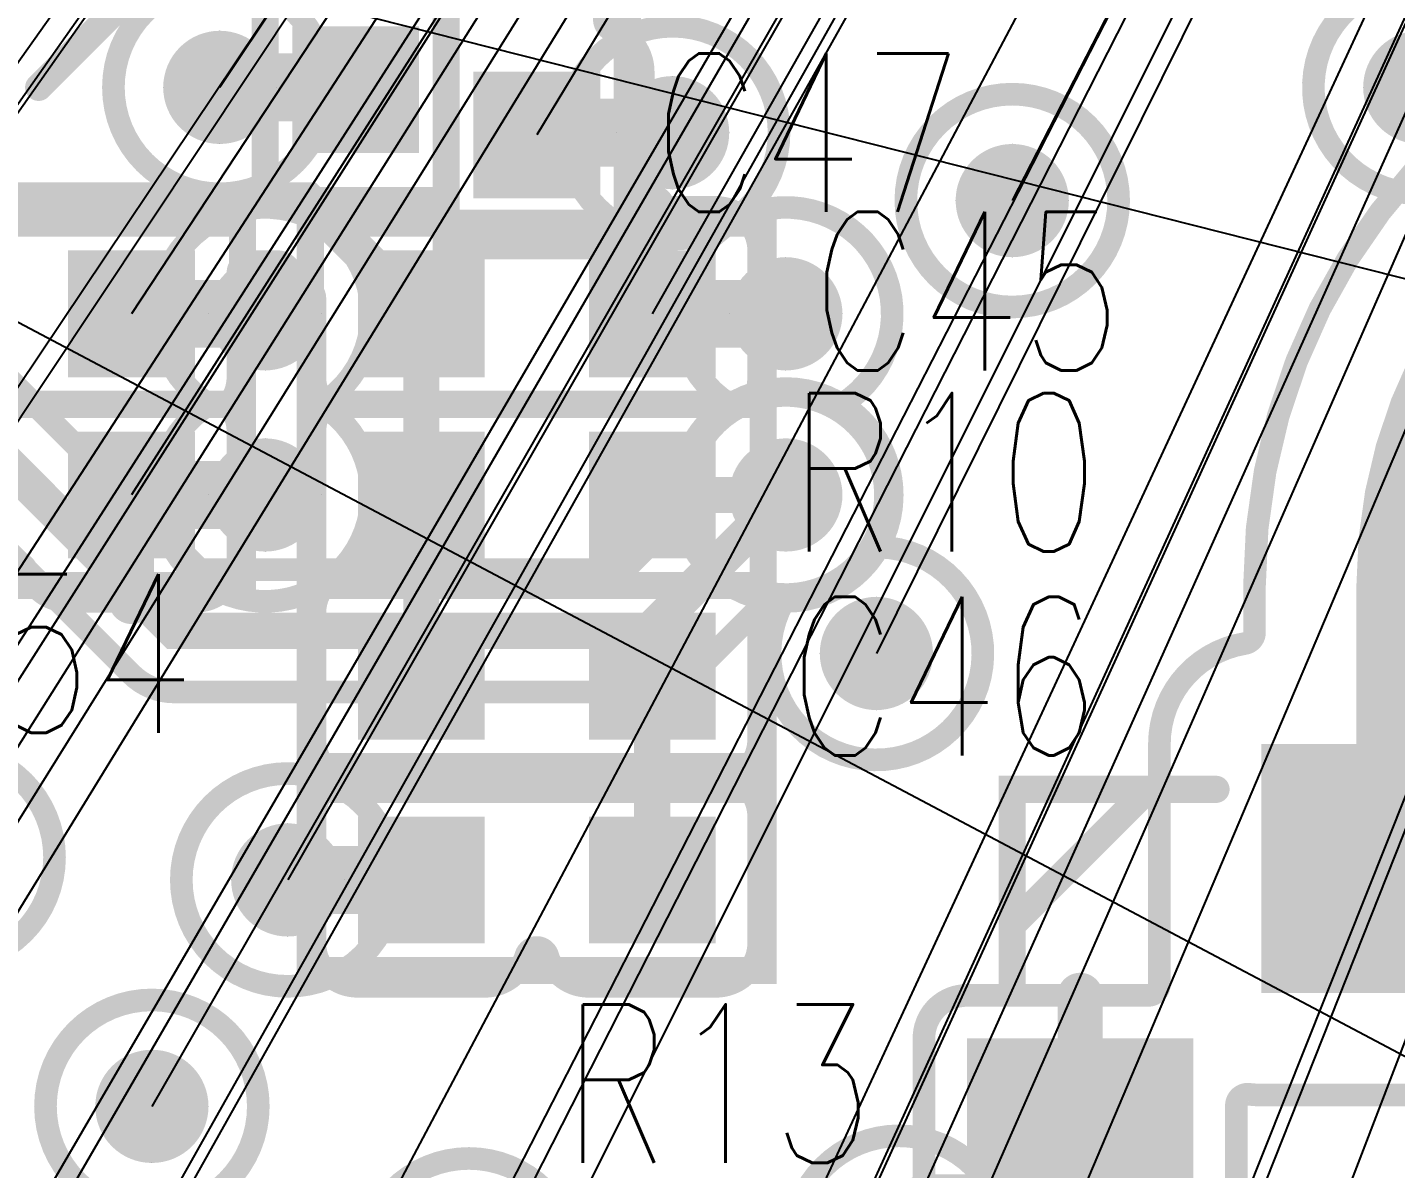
# Model space of a CAD drawing. Extents: x -1.33 to 3.2, y -3.63 to 2.02.
# Drawn here: x -0.5625 to -0.2603, y 0.2212 to 0.4732 of the extents above; entities that cross this region are included whole.
import ezdxf
from ezdxf.enums import TextEntityAlignment as Align

# ---------------------------------------------------------------- set-up
doc = ezdxf.new("R2010")
doc.units = 0
for name, pattern in [('SIG_0', [2, 1, 1]), ('SIG_13', [2, 1, 1]), ('SIG_14', [2, 1, 1]), ('SIG_15', [2, 1, 1]), ('SIG_52', [2, 1, 1]), ('SIG_71', [2, 1, 1])]:
    doc.linetypes.add(name, pattern=pattern)
for name, color, linetype in [('ATTRIBUTE_123', 255, 'CONTINUOUS'), ('DRIL_NPLTE_THRU_01', 16, 'CONTINUOUS'), ('DRIL_NPLTE_THRU_02', 106, 'CONTINUOUS'), ('DRIL_NPLTE_THRU_03', 255, 'CONTINUOUS'), ('DRIL_NPLTE_THRU_04', 176, 'CONTINUOUS'), ('DRIL_PLTE_THRU_01', 16, 'CONTINUOUS'), ('DRIL_PLTE_THRU_02', 106, 'CONTINUOUS'), ('DRIL_PLTE_THRU_03', 255, 'CONTINUOUS'), ('DRIL_PLTE_THRU_04', 176, 'CONTINUOUS'), ('DRIL_SYMBOL', 254, 'CONTINUOUS'), ('LINK_00', 254, 'CONTINUOUS'), ('PADS_BOT', 5, 'CONTINUOUS'), ('PADS_INNER', 1, 'CONTINUOUS'), ('PADS_TOP', 1, 'CONTINUOUS'), ('PART_NAME_123', 255, 'CONTINUOUS'), ('PART_TOP_2DLINE_123', 255, 'CONTINUOUS'), ('POUR_OUTLINE_01', 1, 'CONTINUOUS'), ('POUR_PADTHERM_01', 1, 'CONTINUOUS'), ('POUR_VIATHERM_01', 1, 'CONTINUOUS'), ('POUR_VIATHERM_02', 112, 'CONTINUOUS'), ('POUR_VIATHERM_04', 5, 'CONTINUOUS'), ('POUR_VOID_01', 1, 'CONTINUOUS'), ('POUR_VOID_02', 112, 'CONTINUOUS'), ('POUR_VOID_03', 222, 'CONTINUOUS'), ('POUR_VOID_04', 5, 'CONTINUOUS'), ('TRACE_01', 1, 'CONTINUOUS'), ('TRACE_04', 5, 'CONTINUOUS'), ('VIAPTS', 34, 'CONTINUOUS')]:
    doc.layers.add(name, color=color, linetype=linetype)
doc.styles.add('W0$005', font='simplex', dxfattribs={"width": 0.75})

# ---------------------------------------------------------------- blocks, each defined once
blk = doc.blocks.new('POUR_OUTLINE_732')
at = {"layer": 'POUR_OUTLINE_01', "const_width": 0.005}
blk.add_lwpolyline([(-17.1545, -17.71838), (-17.1545, -17.66482, 0.449898), (-17.1573, -17.66234, -0.030079), (-17.16, -17.6625), (-17.23, -17.6625, -0.030079), (-17.2327, -17.66234, 0.449898), (-17.2355, -17.66482), (-17.2355, -17.71838, 0.490306), (-17.23237, -17.7208, -0.063249), (-17.23, -17.7205), (-17.16, -17.7205, -0.063249), (-17.15763, -17.7208, 0.490306)], format="xyb", close=True, dxfattribs=at)
blk = doc.blocks.new('POUR_VOID_691')
at = {"layer": 'POUR_VOID_01', "const_width": 0.005}
for points in [[(-17.16, -17.7945), (-17.23, -17.7945, -0.414214), (-17.2395, -17.785), (-17.2395, -17.73162, 0.490306), (-17.24263, -17.7292, -0.063249), (-17.245, -17.7295), (-17.295, -17.7295, -0.414214), (-17.3045, -17.72), (-17.3045, -17.65, -0.414214), (-17.295, -17.6405), (-17.255, -17.6405, 0.414214), (-17.2525, -17.638), (-17.2525, -17.585, -0.367892), (-17.2336, -17.56279, 0.367891), (-17.2315, -17.56032), (-17.2315, -17.55, -0.389117), (-17.10678, -17.41401, 0.389117)], [(-17.37329, -17.4226, 0.745359), (-17.37329, -17.4274, -0.331681), (-17.3665, -17.4365), (-17.3665, -17.464, 0.414214), (-17.364, -17.4665), (-17.3505, -17.4665, -0.414214), (-17.341, -17.476), (-17.341, -17.504, -0.037034), (-17.3411, -17.5054, 0.504079), (-17.33826, -17.50824, -1.161029), (-17.33826, -17.55176, 0.504079), (-17.3411, -17.5546, -0.037034), (-17.341, -17.556), (-17.341, -17.584, -0.199359), (-17.34379, -17.59073, 0.415223), (-17.34379, -17.59427, -0.199359), (-17.341, -17.601), (-17.341, -17.629, -0.414214), (-17.3505, -17.6385), (-17.3785, -17.6385, -0.331681), (-17.3876, -17.63171, 0.745359), (-17.3924, -17.63171, -0.331681), (-17.4015, -17.6385), (-17.4295, -17.6385, -0.414214), (-17.439, -17.629), (-17.439, -17.601, -0.199359), (-17.43621, -17.59427, 0.415223), (-17.43621, -17.59073, -0.199359), (-17.439, -17.584), (-17.439, -17.556, -0.13165), (-17.43773, -17.55125, 0.267944), (-17.43773, -17.54875, -0.13165), (-17.439, -17.544), (-17.439, -17.516, -0.13165), (-17.43773, -17.51125, 0.267944), (-17.43773, -17.50875, -0.13165), (-17.439, -17.504), (-17.439, -17.48663, 0.198912), (-17.43973, -17.48486), (-17.44536, -17.47923, 0.198912), (-17.44713, -17.4785), (-17.4535, -17.4785, 0.414214), (-17.456, -17.481), (-17.456, -17.504, -0.13165), (-17.45727, -17.50875, 0.267944), (-17.45727, -17.51125, -0.13165), (-17.456, -17.516), (-17.456, -17.544, -0.414214), (-17.4655, -17.5535), (-17.4935, -17.5535, -0.331681), (-17.5026, -17.54671, 0.745359), (-17.5074, -17.54671, -0.094092)]]:
    blk.add_lwpolyline(points, format="xyb", dxfattribs=at)
blk = doc.blocks.new('POUR_OUTLINE_677')
blk.add_blockref('POUR_VOID_691', (0, 0))
blk = doc.blocks.new('POUR_VIATHERM_775')
at = {"layer": 'POUR_VIATHERM_01'}
for points in [[(-17.195, -17.4275), (-17.195, -17.4275)], [(-17.2075, -17.44), (-17.2075, -17.44)], [(-17.1825, -17.44), (-17.1825, -17.44)], [(-17.195, -17.4525), (-17.195, -17.4525)]]:
    blk.add_lwpolyline(points, dxfattribs=at)
blk = doc.blocks.new('POUR_VIATHERM_817')
at = {"layer": 'POUR_VIATHERM_01'}
for points in [[(-17.475, -17.6525), (-17.475, -17.6525)], [(-17.4875, -17.665), (-17.4875, -17.665)], [(-17.4625, -17.665), (-17.4625, -17.665)], [(-17.475, -17.6775), (-17.475, -17.6775)]]:
    blk.add_lwpolyline(points, dxfattribs=at)
blk = doc.blocks.new('POUR_VIATHERM_818')
at = {"layer": 'POUR_VIATHERM_01'}
for points in [[(-17.445, -17.6025), (-17.445, -17.6025)], [(-17.4575, -17.615), (-17.4575, -17.615)], [(-17.445, -17.6275), (-17.445, -17.6275)]]:
    blk.add_lwpolyline(points, dxfattribs=at)
blk = doc.blocks.new('POUR_PADTHERM_843')
at = {"layer": 'POUR_PADTHERM_01', "const_width": 0.005}
for points in [[(-17.2725, -17.6405), (-17.2725, -17.675, 1), (-17.2675, -17.675), (-17.2675, -17.6405, 1), (-17.2725, -17.6405)], [(-17.3045, -17.6875), (-17.295, -17.6875, 1), (-17.295, -17.6825), (-17.3045, -17.6825, 1), (-17.3045, -17.6875)], [(-17.2675, -17.7295), (-17.2675, -17.695, 1), (-17.2725, -17.695), (-17.2725, -17.7295, 1), (-17.2675, -17.7295)]]:
    blk.add_lwpolyline(points, format="xyb", dxfattribs=at)
blk = doc.blocks.new('POUR_VIATHERM_845')
at = {"layer": 'POUR_VIATHERM_01'}
for points in [[(-17.285, -17.4525), (-17.285, -17.4525)], [(-17.2975, -17.465), (-17.2975, -17.465)], [(-17.2725, -17.465), (-17.2725, -17.465)], [(-17.285, -17.4775), (-17.285, -17.4775)]]:
    blk.add_lwpolyline(points, dxfattribs=at)
blk = doc.blocks.new('POUR_VIATHERM_886')
at = {"layer": 'POUR_VIATHERM_01'}
for points in [[(-17.315, -17.5525), (-17.315, -17.5525)], [(-17.3275, -17.565), (-17.3275, -17.565)], [(-17.3025, -17.565), (-17.3025, -17.565)], [(-17.315, -17.5775), (-17.315, -17.5775)]]:
    blk.add_lwpolyline(points, dxfattribs=at)
blk = doc.blocks.new('POUR_PADTHERM_922')
at = {"layer": 'POUR_PADTHERM_01', "const_width": 0.005}
for points in [[(-17.367, -17.4665), (-17.367, -17.476, 1), (-17.362, -17.476), (-17.362, -17.4665, 1), (-17.367, -17.4665)], [(-17.341, -17.4875), (-17.3645, -17.4875, 1), (-17.3645, -17.4925), (-17.341, -17.4925, 1), (-17.341, -17.4875)]]:
    blk.add_lwpolyline(points, format="xyb", dxfattribs=at)
blk = doc.blocks.new('POUR_VIATHERM_923')
at = {"layer": 'POUR_VIATHERM_01'}
for points in [[(-17.335, -17.4775), (-17.335, -17.4775)], [(-17.3225, -17.49), (-17.3225, -17.49)], [(-17.335, -17.5025), (-17.335, -17.5025)]]:
    blk.add_lwpolyline(points, dxfattribs=at)
blk = doc.blocks.new('POUR_PADTHERM_926')
at = {"layer": 'POUR_PADTHERM_01', "const_width": 0.005}
blk.add_lwpolyline([(-17.3665, -17.448), (-17.376, -17.448, 1), (-17.376, -17.453), (-17.3665, -17.453, 1), (-17.3665, -17.448)], format="xyb", dxfattribs=at)
blk = doc.blocks.new('POUR_VIATHERM_927')
at = {"layer": 'POUR_VIATHERM_01'}
for points in [[(-17.36, -17.4375), (-17.36, -17.4375)], [(-17.3475, -17.45), (-17.3475, -17.45)], [(-17.36, -17.4625), (-17.36, -17.4625)]]:
    blk.add_lwpolyline(points, dxfattribs=at)
blk = doc.blocks.new('POUR_PADTHERM_930')
at = {"layer": 'POUR_PADTHERM_01', "const_width": 0.005}
blk.add_lwpolyline([(-17.456, -17.4875), (-17.4795, -17.4875, 1), (-17.4795, -17.4925), (-17.456, -17.4925, 1), (-17.456, -17.4875)], format="xyb", dxfattribs=at)
blk = doc.blocks.new('POUR_VIATHERM_931')
at = {"layer": 'POUR_VIATHERM_01'}
for points in [[(-17.45, -17.4775), (-17.45, -17.4775)], [(-17.4375, -17.49), (-17.4375, -17.49)], [(-17.45, -17.5025), (-17.45, -17.5025)]]:
    blk.add_lwpolyline(points, dxfattribs=at)
blk = doc.blocks.new('POUR_PADTHERM_961')
at = {"layer": 'POUR_PADTHERM_01', "const_width": 0.005}
for points in [[(-17.456, -17.5275), (-17.4795, -17.5275, 1), (-17.4795, -17.5325), (-17.456, -17.5325, 1), (-17.456, -17.5275)], [(-17.477, -17.5535), (-17.477, -17.544, 1), (-17.482, -17.544), (-17.482, -17.5535, 1), (-17.477, -17.5535)]]:
    blk.add_lwpolyline(points, format="xyb", dxfattribs=at)
blk = doc.blocks.new('POUR_VIATHERM_962')
at = {"layer": 'POUR_VIATHERM_01'}
for points in [[(-17.45, -17.5175), (-17.45, -17.5175)], [(-17.4375, -17.53), (-17.4375, -17.53)], [(-17.45, -17.5425), (-17.45, -17.5425)]]:
    blk.add_lwpolyline(points, dxfattribs=at)
blk = doc.blocks.new('POUR_HEADER_0')
for name in ['POUR_OUTLINE_677', 'POUR_VIATHERM_775', 'POUR_VIATHERM_927', 'POUR_PADTHERM_926', 'POUR_VIATHERM_845', 'POUR_PADTHERM_922', 'POUR_VIATHERM_931', 'POUR_VIATHERM_923', 'POUR_PADTHERM_930', 'POUR_VIATHERM_962', 'POUR_PADTHERM_961', 'POUR_VIATHERM_886', 'POUR_VIATHERM_818', 'POUR_PADTHERM_843', 'POUR_VIATHERM_817', 'POUR_OUTLINE_732']:
    blk.add_blockref(name, (18, 18))
blk = doc.blocks.new('POUR_VOID_12')
at = {"layer": 'POUR_VOID_04', "const_width": 0.005}
blk.add_lwpolyline([(-17.52045, -17.49045), (-17.46514, -17.54577, 0.198912), (-17.46337, -17.5465), (-17.37163, -17.5465, 0.198912), (-17.36986, -17.54577), (-17.35767, -17.53357, 0.218159), (-17.35694, -17.53162, -2.690856), (-17.33662, -17.55194, 0.218159), (-17.33857, -17.55267), (-17.35545, -17.56955, -0.198912), (-17.365, -17.5735), (-17.47, -17.5735, -0.198912), (-17.47955, -17.56955), (-17.53486, -17.51423, 0.198912)], format="xyb", dxfattribs=at)
blk = doc.blocks.new('POUR_OUTLINE_4')
blk.add_blockref('POUR_VOID_12', (0, 0))
blk = doc.blocks.new('POUR_VIATHERM_103')
at = {"layer": 'POUR_VIATHERM_04'}
for points in [[(-17.195, -17.4275), (-17.195, -17.4275)], [(-17.2075, -17.44), (-17.2075, -17.44)], [(-17.1825, -17.44), (-17.1825, -17.44)], [(-17.195, -17.4525), (-17.195, -17.4525)]]:
    blk.add_lwpolyline(points, dxfattribs=at)
blk = doc.blocks.new('POUR_VIATHERM_143')
at = {"layer": 'POUR_VIATHERM_04'}
for points in [[(-17.475, -17.6525), (-17.475, -17.6525)], [(-17.4875, -17.665), (-17.4875, -17.665)], [(-17.4625, -17.665), (-17.4625, -17.665)], [(-17.475, -17.6775), (-17.475, -17.6775)]]:
    blk.add_lwpolyline(points, dxfattribs=at)
blk = doc.blocks.new('POUR_VIATHERM_144')
at = {"layer": 'POUR_VIATHERM_04'}
for points in [[(-17.445, -17.6025), (-17.445, -17.6025)], [(-17.4575, -17.615), (-17.4575, -17.615)], [(-17.4325, -17.615), (-17.4325, -17.615)], [(-17.445, -17.6275), (-17.445, -17.6275)]]:
    blk.add_lwpolyline(points, dxfattribs=at)
blk = doc.blocks.new('POUR_VIATHERM_161')
at = {"layer": 'POUR_VIATHERM_04'}
for points in [[(-17.285, -17.4525), (-17.285, -17.4525)], [(-17.2975, -17.465), (-17.2975, -17.465)], [(-17.2725, -17.465), (-17.2725, -17.465)], [(-17.285, -17.4775), (-17.285, -17.4775)]]:
    blk.add_lwpolyline(points, dxfattribs=at)
blk = doc.blocks.new('POUR_VIATHERM_198')
at = {"layer": 'POUR_VIATHERM_04'}
for points in [[(-17.315, -17.5525), (-17.315, -17.5525)], [(-17.3275, -17.565), (-17.3275, -17.565)], [(-17.3025, -17.565), (-17.3025, -17.565)], [(-17.315, -17.5775), (-17.315, -17.5775)]]:
    blk.add_lwpolyline(points, dxfattribs=at)
blk = doc.blocks.new('POUR_VIATHERM_221')
at = {"layer": 'POUR_VIATHERM_04'}
for points in [[(-17.335, -17.4775), (-17.335, -17.4775)], [(-17.3475, -17.49), (-17.3475, -17.49)], [(-17.3225, -17.49), (-17.3225, -17.49)], [(-17.335, -17.5025), (-17.335, -17.5025)]]:
    blk.add_lwpolyline(points, dxfattribs=at)
blk = doc.blocks.new('POUR_VIATHERM_223')
at = {"layer": 'POUR_VIATHERM_04'}
for points in [[(-17.36, -17.4375), (-17.36, -17.4375)], [(-17.3725, -17.45), (-17.3725, -17.45)], [(-17.3475, -17.45), (-17.3475, -17.45)], [(-17.36, -17.4625), (-17.36, -17.4625)]]:
    blk.add_lwpolyline(points, dxfattribs=at)
blk = doc.blocks.new('POUR_VIATHERM_226')
at = {"layer": 'POUR_VIATHERM_04'}
for points in [[(-17.45, -17.4775), (-17.45, -17.4775)], [(-17.4625, -17.49), (-17.4625, -17.49)], [(-17.4375, -17.49), (-17.4375, -17.49)], [(-17.45, -17.5025), (-17.45, -17.5025)]]:
    blk.add_lwpolyline(points, dxfattribs=at)
blk = doc.blocks.new('POUR_VIATHERM_227')
at = {"layer": 'POUR_VIATHERM_04'}
for points in [[(-17.46, -17.4275), (-17.46, -17.4275)], [(-17.4725, -17.44), (-17.4725, -17.44)], [(-17.4475, -17.44), (-17.4475, -17.44)], [(-17.46, -17.4525), (-17.46, -17.4525)]]:
    blk.add_lwpolyline(points, dxfattribs=at)
blk = doc.blocks.new('POUR_VIATHERM_246')
at = {"layer": 'POUR_VIATHERM_04'}
for points in [[(-17.45, -17.5175), (-17.45, -17.5175)], [(-17.4625, -17.53), (-17.4625, -17.53)], [(-17.4375, -17.53), (-17.4375, -17.53)], [(-17.45, -17.5425), (-17.45, -17.5425)]]:
    blk.add_lwpolyline(points, dxfattribs=at)
blk = doc.blocks.new('POUR_HEADER_1')
for name in ['POUR_OUTLINE_4', 'POUR_VIATHERM_227', 'POUR_VIATHERM_103', 'POUR_VIATHERM_223', 'POUR_VIATHERM_161', 'POUR_VIATHERM_226', 'POUR_VIATHERM_221', 'POUR_VIATHERM_246', 'POUR_VIATHERM_198', 'POUR_VIATHERM_144', 'POUR_VIATHERM_143']:
    blk.add_blockref(name, (18, 18))
blk = doc.blocks.new('POUR_VOID_1977')
at = {"layer": 'POUR_VOID_02', "const_width": 0.005}
blk.add_lwpolyline([(-17.3585, -17.53, 1), (-17.3115, -17.53, 1)], format="xyb", close=True, dxfattribs=at)
blk = doc.blocks.new('POUR_OUTLINE_1921')
blk.add_blockref('POUR_VOID_1977', (0, 0))
blk = doc.blocks.new('POUR_VIATHERM_2040')
at = {"layer": 'POUR_VIATHERM_02'}
for points in [[(-17.195, -17.4275), (-17.195, -17.4275)], [(-17.2075, -17.44), (-17.2075, -17.44)], [(-17.1825, -17.44), (-17.1825, -17.44)], [(-17.195, -17.4525), (-17.195, -17.4525)]]:
    blk.add_lwpolyline(points, dxfattribs=at)
blk = doc.blocks.new('POUR_VIATHERM_2081')
at = {"layer": 'POUR_VIATHERM_02'}
for points in [[(-17.475, -17.6525), (-17.475, -17.6525)], [(-17.4875, -17.665), (-17.4875, -17.665)], [(-17.4625, -17.665), (-17.4625, -17.665)], [(-17.475, -17.6775), (-17.475, -17.6775)]]:
    blk.add_lwpolyline(points, dxfattribs=at)
blk = doc.blocks.new('POUR_VIATHERM_2082')
at = {"layer": 'POUR_VIATHERM_02'}
for points in [[(-17.445, -17.6025), (-17.445, -17.6025)], [(-17.4575, -17.615), (-17.4575, -17.615)], [(-17.4325, -17.615), (-17.4325, -17.615)], [(-17.445, -17.6275), (-17.445, -17.6275)]]:
    blk.add_lwpolyline(points, dxfattribs=at)
blk = doc.blocks.new('POUR_VIATHERM_2099')
at = {"layer": 'POUR_VIATHERM_02'}
for points in [[(-17.285, -17.4525), (-17.285, -17.4525)], [(-17.2975, -17.465), (-17.2975, -17.465)], [(-17.2725, -17.465), (-17.2725, -17.465)], [(-17.285, -17.4775), (-17.285, -17.4775)]]:
    blk.add_lwpolyline(points, dxfattribs=at)
blk = doc.blocks.new('POUR_VIATHERM_2138')
at = {"layer": 'POUR_VIATHERM_02'}
for points in [[(-17.315, -17.5525), (-17.315, -17.5525)], [(-17.3275, -17.565), (-17.3275, -17.565)], [(-17.3025, -17.565), (-17.3025, -17.565)], [(-17.315, -17.5775), (-17.315, -17.5775)]]:
    blk.add_lwpolyline(points, dxfattribs=at)
blk = doc.blocks.new('POUR_VIATHERM_2161')
at = {"layer": 'POUR_VIATHERM_02'}
for points in [[(-17.335, -17.4775), (-17.335, -17.4775)], [(-17.3475, -17.49), (-17.3475, -17.49)], [(-17.3225, -17.49), (-17.3225, -17.49)], [(-17.335, -17.5025), (-17.335, -17.5025)]]:
    blk.add_lwpolyline(points, dxfattribs=at)
blk = doc.blocks.new('POUR_VIATHERM_2163')
at = {"layer": 'POUR_VIATHERM_02'}
for points in [[(-17.36, -17.4375), (-17.36, -17.4375)], [(-17.3725, -17.45), (-17.3725, -17.45)], [(-17.3475, -17.45), (-17.3475, -17.45)], [(-17.36, -17.4625), (-17.36, -17.4625)]]:
    blk.add_lwpolyline(points, dxfattribs=at)
blk = doc.blocks.new('POUR_VIATHERM_2166')
at = {"layer": 'POUR_VIATHERM_02'}
for points in [[(-17.45, -17.4775), (-17.45, -17.4775)], [(-17.4625, -17.49), (-17.4625, -17.49)], [(-17.4375, -17.49), (-17.4375, -17.49)], [(-17.45, -17.5025), (-17.45, -17.5025)]]:
    blk.add_lwpolyline(points, dxfattribs=at)
blk = doc.blocks.new('POUR_VIATHERM_2167')
at = {"layer": 'POUR_VIATHERM_02'}
for points in [[(-17.46, -17.4275), (-17.46, -17.4275)], [(-17.4725, -17.44), (-17.4725, -17.44)], [(-17.4475, -17.44), (-17.4475, -17.44)], [(-17.46, -17.4525), (-17.46, -17.4525)]]:
    blk.add_lwpolyline(points, dxfattribs=at)
blk = doc.blocks.new('POUR_VIATHERM_2187')
at = {"layer": 'POUR_VIATHERM_02'}
for points in [[(-17.45, -17.5175), (-17.45, -17.5175)], [(-17.4625, -17.53), (-17.4625, -17.53)], [(-17.4375, -17.53), (-17.4375, -17.53)], [(-17.45, -17.5425), (-17.45, -17.5425)]]:
    blk.add_lwpolyline(points, dxfattribs=at)
blk = doc.blocks.new('POUR_HEADER_2')
for name in ['POUR_OUTLINE_1921', 'POUR_VIATHERM_2167', 'POUR_VIATHERM_2040', 'POUR_VIATHERM_2163', 'POUR_VIATHERM_2099', 'POUR_VIATHERM_2166', 'POUR_VIATHERM_2161', 'POUR_VIATHERM_2187', 'POUR_VIATHERM_2138', 'POUR_VIATHERM_2082', 'POUR_VIATHERM_2081']:
    blk.add_blockref(name, (18, 18))
blk = doc.blocks.new('POUR_VOID_1875')
at = {"layer": 'POUR_VOID_03', "const_width": 0.005}
blk.add_lwpolyline([(-17.5435, -17.61, 1), (-17.4965, -17.61, 1)], format="xyb", close=True, dxfattribs=at)
blk = doc.blocks.new('POUR_VOID_1781')
at = {"layer": 'POUR_VOID_03', "const_width": 0.005}
blk.add_lwpolyline([(-17.4835, -17.44, 1), (-17.4365, -17.44, 1)], format="xyb", close=True, dxfattribs=at)
blk = doc.blocks.new('POUR_VOID_1780')
at = {"layer": 'POUR_VOID_03', "const_width": 0.005}
blk.add_lwpolyline([(-17.46234, -17.51, -3.525319), (-17.43766, -17.51, -3.525319)], format="xyb", close=True, dxfattribs=at)
blk = doc.blocks.new('POUR_VOID_1779')
at = {"layer": 'POUR_VOID_03', "const_width": 0.005}
blk.add_lwpolyline([(-17.4685, -17.615, 1), (-17.4215, -17.615, 1)], format="xyb", close=True, dxfattribs=at)
blk = doc.blocks.new('POUR_VOID_1778')
at = {"layer": 'POUR_VOID_03', "const_width": 0.005}
blk.add_lwpolyline([(-17.4985, -17.665, 1), (-17.4515, -17.665, 1)], format="xyb", close=True, dxfattribs=at)
blk = doc.blocks.new('POUR_VOID_1759')
at = {"layer": 'POUR_VOID_03', "const_width": 0.005}
blk.add_lwpolyline([(-17.3835, -17.45, 1), (-17.3365, -17.45, 1)], format="xyb", close=True, dxfattribs=at)
blk = doc.blocks.new('POUR_VOID_1758')
at = {"layer": 'POUR_VOID_03', "const_width": 0.005}
blk.add_lwpolyline([(-17.4285, -17.7, 1), (-17.3815, -17.7, 1)], format="xyb", close=True, dxfattribs=at)
blk = doc.blocks.new('POUR_VOID_1746')
at = {"layer": 'POUR_VOID_03', "const_width": 0.005}
blk.add_lwpolyline([(-17.3085, -17.465, 1), (-17.2615, -17.465, 1)], format="xyb", close=True, dxfattribs=at)
blk = doc.blocks.new('POUR_VOID_1745')
at = {"layer": 'POUR_VOID_03', "const_width": 0.005}
blk.add_lwpolyline([(-17.31451, -17.5415, -3.612866), (-17.33549, -17.5535, -0.74761), (-17.34734, -17.51, -3.525319), (-17.32266, -17.51, -0.402194)], format="xyb", close=True, dxfattribs=at)
blk = doc.blocks.new('POUR_VOID_1744')
at = {"layer": 'POUR_VOID_03', "const_width": 0.005}
blk.add_lwpolyline([(-17.3335, -17.695, 1), (-17.2865, -17.695, 1)], format="xyb", close=True, dxfattribs=at)
blk = doc.blocks.new('POUR_VOID_1725')
at = {"layer": 'POUR_VOID_03', "const_width": 0.005}
blk.add_lwpolyline([(-17.20094, -17.41726, -3.910642), (-17.17906, -17.42274, -3.910642)], format="xyb", close=True, dxfattribs=at)
blk = doc.blocks.new('POUR_OUTLINE_1392')
for name in ['POUR_VOID_1725', 'POUR_VOID_1781', 'POUR_VOID_1759', 'POUR_VOID_1746', 'POUR_VOID_1780', 'POUR_VOID_1745', 'POUR_VOID_1875', 'POUR_VOID_1779', 'POUR_VOID_1778', 'POUR_VOID_1744', 'POUR_VOID_1758']:
    blk.add_blockref(name, (0, 0))
blk = doc.blocks.new('POUR_HEADER_3')
blk.add_blockref('POUR_OUTLINE_1392', (18, 15.915))
blk = doc.blocks.new('SMOOTH_0$006')
at = {"const_width": 0.003}
blk.add_lwpolyline([(-0.0015, 0, 1), (0.0015, 0, 1)], format="xyb", close=True, dxfattribs=at)
blk = doc.blocks.new('PART_BODY_TOP_24')
at = {"layer": 'PART_TOP_2DLINE_123', "const_width": 0.006}
blk.add_lwpolyline([(-0.05, -0.02), (0.05, -0.02), (0.05, 0.02), (-0.05, 0.02)], close=True, dxfattribs=at)
at = {"layer": 'PART_TOP_2DLINE_123'}
for p in [(-0.05, 0.02), (0.05, 0.02), (-0.05, -0.02), (0.05, -0.02)]:
    blk.add_blockref('SMOOTH_0$006', p, dxfattribs=at)
blk = doc.blocks.new('DRIL_HOLE_0')
blk.add_lwpolyline([(0, 0, 1), (0, 0, 1)], format="xyb", close=True)
blk = doc.blocks.new('PAD_10')
blk.add_lwpolyline([(0, 0, 1), (0, 0, 1)], format="xyb", close=True)
blk = doc.blocks.new('PAD_12')
at = {"const_width": 0.028}
blk.add_lwpolyline([(-0.014, 0), (0.014, 0)], dxfattribs=at)
blk = doc.blocks.new('STK_TOP_8')
at = {"layer": 'DRIL_PLTE_THRU_01'}
blk.add_blockref('DRIL_HOLE_0', (0, 0), dxfattribs=at)
at = {"layer": 'DRIL_PLTE_THRU_02'}
blk.add_blockref('DRIL_HOLE_0', (0, 0), dxfattribs=at)
at = {"layer": 'DRIL_PLTE_THRU_03'}
blk.add_blockref('DRIL_HOLE_0', (0, 0), dxfattribs=at)
at = {"layer": 'DRIL_PLTE_THRU_04'}
blk.add_blockref('DRIL_HOLE_0', (0, 0), dxfattribs=at)
at = {"layer": 'PADS_BOT'}
blk.add_blockref('PAD_10', (0, 0), dxfattribs=at)
at = {"layer": 'PADS_INNER'}
blk.add_blockref('PAD_10', (0, 0), dxfattribs=at)
at = {"layer": 'PADS_TOP'}
blk.add_blockref('PAD_12', (0, 0), dxfattribs=at)
blk = doc.blocks.new('SYM_TOP_6')
for name, p in [('PART_BODY_TOP_24', (0, 0)), ('STK_TOP_8', (-0.0255, 0)), ('STK_TOP_8', (0.0255, 0))]:
    blk.add_blockref(name, p)
blk = doc.blocks.new('PART_TOP_45')
blk.add_blockref('SYM_TOP_6', (0, 0))
at = {"layer": 'PART_NAME_123', "style": 'W0$005', "width": 0.75}
blk.add_text('C45', height=0.035, dxfattribs=at).set_placement((0.095, 0.005), align=Align.MIDDLE_CENTER)
blk = doc.blocks.new('PART_TOP_46')
blk.add_blockref('SYM_TOP_6', (0, 0))
at = {"layer": 'PART_NAME_123', "style": 'W0$005', "width": 0.75}
blk.add_text('C46', height=0.035, dxfattribs=at).set_placement((0.09, 0), align=Align.MIDDLE_CENTER)
blk = doc.blocks.new('PART_TOP_47')
blk.add_blockref('SYM_TOP_6', (0, 0))
at = {"layer": 'PART_NAME_123', "style": 'W0$005', "width": 0.75}
blk.add_text('C47', height=0.035, rotation=-270, dxfattribs=at).set_placement((0.025, 0.06), align=Align.MIDDLE_CENTER)
blk = doc.blocks.new('PART_TOP_48')
blk.add_blockref('SYM_TOP_6', (0, 0))
at = {"layer": 'PART_NAME_123', "style": 'W0$005', "width": 0.75}
blk.add_text('C48', height=0.035, rotation=-180, dxfattribs=at).set_placement((-0.09, 0), align=Align.MIDDLE_CENTER)
blk = doc.blocks.new('PART_TOP_54')
blk.add_blockref('SYM_TOP_6', (0, 0))
at = {"layer": 'PART_NAME_123', "style": 'W0$005', "width": 0.75}
blk.add_text('C53', height=0.035, dxfattribs=at).set_placement((0.045, -0.23), align=Align.MIDDLE_CENTER)
blk = doc.blocks.new('PART_TOP_55')
blk.add_blockref('SYM_TOP_6', (0, 0))
at = {"layer": 'PART_NAME_123', "style": 'W0$005', "width": 0.75}
blk.add_text('C54', height=0.035, dxfattribs=at).set_placement((0.005, -0.035), align=Align.MIDDLE_CENTER)
blk = doc.blocks.new('PART_TOP_111')
blk.add_blockref('SYM_TOP_6', (0, 0))
at = {"layer": 'PART_NAME_123', "style": 'W0$005', "width": 0.75}
blk.add_text('R10', height=0.035, rotation=-180, dxfattribs=at).set_placement((-0.09, -0.005), align=Align.MIDDLE_CENTER)
blk = doc.blocks.new('PART_TOP_113')
blk.add_blockref('SYM_TOP_6', (0, 0))
at = {"layer": 'PART_NAME_123', "style": 'W0$005', "width": 0.75}
blk.add_text('R13', height=0.035, rotation=-180, dxfattribs=at).set_placement((-0.04, 0.045), align=Align.MIDDLE_CENTER)
blk = doc.blocks.new('PART_BODY_TOP_28')
at = {"layer": 'PART_TOP_2DLINE_123', "const_width": 0.006}
for points in [[(-0.08, 0.1), (-0.1, 0.08)], [(0.08, 0.1), (0.1, 0.08)], [(-0.1, -0.08), (-0.08, -0.1)], [(0.08, -0.1), (0.1, -0.08)]]:
    blk.add_lwpolyline(points, dxfattribs=at)
at = {"layer": 'PART_TOP_2DLINE_123'}
for p in [(-0.08, 0.1), (0.08, 0.1), (-0.1, 0.08), (0.1, 0.08), (-0.1, -0.08), (0.1, -0.08), (-0.08, -0.1), (0.08, -0.1)]:
    blk.add_blockref('SMOOTH_0$006', p, dxfattribs=at)
blk = doc.blocks.new('PAD_20')
at = {"const_width": 0.012}
blk.add_lwpolyline([(-0.0135, 0), (0.0135, 0)], dxfattribs=at)
blk = doc.blocks.new('STK_TOP_15')
at = {"layer": 'DRIL_NPLTE_THRU_01'}
blk.add_blockref('DRIL_HOLE_0', (0, 0), dxfattribs=at)
at = {"layer": 'DRIL_NPLTE_THRU_02'}
blk.add_blockref('DRIL_HOLE_0', (0, 0), dxfattribs=at)
at = {"layer": 'DRIL_NPLTE_THRU_03'}
blk.add_blockref('DRIL_HOLE_0', (0, 0), dxfattribs=at)
at = {"layer": 'DRIL_NPLTE_THRU_04'}
blk.add_blockref('DRIL_HOLE_0', (0, 0), dxfattribs=at)
at = {"layer": 'PADS_BOT'}
blk.add_blockref('PAD_10', (0, 0), dxfattribs=at)
at = {"layer": 'PADS_INNER'}
blk.add_blockref('PAD_10', (0, 0), dxfattribs=at)
at = {"layer": 'PADS_TOP'}
blk.add_blockref('PAD_20', (0, 0), dxfattribs=at)
blk = doc.blocks.new('STK_TOP_14')
at = {"layer": 'DRIL_NPLTE_THRU_01'}
blk.add_blockref('DRIL_HOLE_0', (0, 0), dxfattribs=at)
at = {"layer": 'DRIL_NPLTE_THRU_02'}
blk.add_blockref('DRIL_HOLE_0', (0, 0), dxfattribs=at)
at = {"layer": 'DRIL_NPLTE_THRU_03'}
blk.add_blockref('DRIL_HOLE_0', (0, 0), dxfattribs=at)
at = {"layer": 'DRIL_NPLTE_THRU_04'}
blk.add_blockref('DRIL_HOLE_0', (0, 0), dxfattribs=at)
at = {"layer": 'PADS_BOT'}
blk.add_blockref('PAD_10', (0, 0), dxfattribs=at)
at = {"layer": 'PADS_INNER'}
blk.add_blockref('PAD_10', (0, 0), dxfattribs=at)
at = {"layer": 'PADS_TOP', "rotation": 90}
blk.add_blockref('PAD_20', (0, 0), dxfattribs=at)
blk = doc.blocks.new('STK_TOP_16')
at = {"layer": 'DRIL_NPLTE_THRU_01'}
blk.add_blockref('DRIL_HOLE_0', (0, 0), dxfattribs=at)
at = {"layer": 'DRIL_NPLTE_THRU_02'}
blk.add_blockref('DRIL_HOLE_0', (0, 0), dxfattribs=at)
at = {"layer": 'DRIL_NPLTE_THRU_03'}
blk.add_blockref('DRIL_HOLE_0', (0, 0), dxfattribs=at)
at = {"layer": 'DRIL_NPLTE_THRU_04'}
blk.add_blockref('DRIL_HOLE_0', (0, 0), dxfattribs=at)
at = {"layer": 'PADS_BOT'}
blk.add_blockref('PAD_10', (0, 0), dxfattribs=at)
at = {"layer": 'PADS_INNER'}
blk.add_blockref('PAD_10', (0, 0), dxfattribs=at)
at = {"layer": 'PADS_TOP'}
blk.add_blockref('PAD_20', (0, 0), dxfattribs=at)
blk = doc.blocks.new('PAD_22')
at = {"const_width": 0.12795}
blk.add_lwpolyline([(-0.06398, 0), (0.06398, 0)], dxfattribs=at)
blk = doc.blocks.new('STK_TOP_17')
at = {"layer": 'DRIL_NPLTE_THRU_01'}
blk.add_blockref('DRIL_HOLE_0', (0, 0), dxfattribs=at)
at = {"layer": 'DRIL_NPLTE_THRU_02'}
blk.add_blockref('DRIL_HOLE_0', (0, 0), dxfattribs=at)
at = {"layer": 'DRIL_NPLTE_THRU_03'}
blk.add_blockref('DRIL_HOLE_0', (0, 0), dxfattribs=at)
at = {"layer": 'DRIL_NPLTE_THRU_04'}
blk.add_blockref('DRIL_HOLE_0', (0, 0), dxfattribs=at)
at = {"layer": 'PADS_BOT'}
blk.add_blockref('PAD_10', (0, 0), dxfattribs=at)
at = {"layer": 'PADS_INNER'}
blk.add_blockref('PAD_10', (0, 0), dxfattribs=at)
at = {"layer": 'PADS_TOP'}
blk.add_blockref('PAD_22', (0, 0), dxfattribs=at)
blk = doc.blocks.new('SYM_TOP_10')
for name, p in [('STK_TOP_14', (-0.06892, 0.0985)), ('STK_TOP_14', (-0.04923, 0.0985)), ('STK_TOP_14', (-0.02954, 0.0985)), ('STK_TOP_14', (-0.00985, 0.0985)), ('STK_TOP_14', (0.00984, 0.0985)), ('STK_TOP_14', (0.02953, 0.0985)), ('STK_TOP_14', (0.04922, 0.0985)), ('STK_TOP_14', (0.06891, 0.0985)), ('PART_BODY_TOP_28', (0, 0)), ('STK_TOP_15', (-0.0985, 0.06891)), ('STK_TOP_16', (0.0985, 0.06891)), ('STK_TOP_17', (0, 0)), ('STK_TOP_15', (-0.0985, 0.04922)), ('STK_TOP_16', (0.0985, 0.04922)), ('STK_TOP_15', (-0.0985, 0.02953)), ('STK_TOP_16', (0.0985, 0.02953)), ('STK_TOP_15', (-0.0985, 0.00984)), ('STK_TOP_16', (0.0985, 0.00984)), ('STK_TOP_15', (-0.0985, -0.00985)), ('STK_TOP_16', (0.0985, -0.00985)), ('STK_TOP_15', (-0.0985, -0.02954)), ('STK_TOP_16', (0.0985, -0.02954)), ('STK_TOP_15', (-0.0985, -0.04923)), ('STK_TOP_16', (0.0985, -0.04923)), ('STK_TOP_15', (-0.0985, -0.06892)), ('STK_TOP_16', (0.0985, -0.06892)), ('STK_TOP_14', (-0.06892, -0.0985)), ('STK_TOP_14', (-0.04923, -0.0985)), ('STK_TOP_14', (-0.02954, -0.0985)), ('STK_TOP_14', (-0.00985, -0.0985)), ('STK_TOP_14', (0.00984, -0.0985)), ('STK_TOP_14', (0.02953, -0.0985)), ('STK_TOP_14', (0.04922, -0.0985)), ('STK_TOP_14', (0.06891, -0.0985))]:
    blk.add_blockref(name, p)
blk = doc.blocks.new('PART_TOP_131')
blk.add_blockref('SYM_TOP_10', (0, 0))
at = {"layer": 'ATTRIBUTE_123', "style": 'W0$005', "width": 0.75}
blk.add_text('o', height=0.035, rotation=-90, dxfattribs=at).set_placement((-0.12, 0.085), align=Align.MIDDLE_CENTER)
at = {"layer": 'PART_NAME_123', "style": 'W0$005', "width": 0.75}
blk.add_text('U8', height=0.035, rotation=-90, dxfattribs=at).set_placement((0.105, 0.12), align=Align.MIDDLE_CENTER)
blk = doc.blocks.new('PART_BODY_TOP_39')
at = {"layer": 'PART_TOP_2DLINE_123', "const_width": 0.006}
for points in [[(-0.045, 0.09), (-0.09, 0.09), (-0.09, 0.045)], [(0.045, 0.09), (0.09, 0.09), (0.09, 0.045)], [(-0.09, -0.045), (-0.09, -0.09), (-0.045, -0.09)], [(0.045, -0.09), (0.09, -0.09), (0.09, -0.045)], [(-0.09, -0.06), (-0.06, -0.09)], [(0.06, -0.09), (0.09, -0.06)]]:
    blk.add_lwpolyline(points, dxfattribs=at)
at = {"layer": 'PART_TOP_2DLINE_123'}
for p in [(-0.09, 0.09), (-0.045, 0.09), (0.045, 0.09), (0.09, 0.09), (-0.09, 0.045), (0.09, 0.045), (-0.09, -0.045), (0.09, -0.045), (-0.09, -0.06), (0.09, -0.06), (-0.09, -0.09), (-0.06, -0.09), (-0.045, -0.09), (0.045, -0.09), (0.06, -0.09), (0.09, -0.09)]:
    blk.add_blockref('SMOOTH_0$006', p, dxfattribs=at)
blk = doc.blocks.new('PAD_49')
at = {"const_width": 0.055}
blk.add_lwpolyline([(-0.035, 0), (0.035, 0)], dxfattribs=at)
blk = doc.blocks.new('STK_TOP_33')
at = {"layer": 'DRIL_PLTE_THRU_01'}
blk.add_blockref('DRIL_HOLE_0', (0, 0), dxfattribs=at)
at = {"layer": 'DRIL_PLTE_THRU_02'}
blk.add_blockref('DRIL_HOLE_0', (0, 0), dxfattribs=at)
at = {"layer": 'DRIL_PLTE_THRU_03'}
blk.add_blockref('DRIL_HOLE_0', (0, 0), dxfattribs=at)
at = {"layer": 'DRIL_PLTE_THRU_04'}
blk.add_blockref('DRIL_HOLE_0', (0, 0), dxfattribs=at)
at = {"layer": 'PADS_BOT'}
blk.add_blockref('PAD_10', (0, 0), dxfattribs=at)
at = {"layer": 'PADS_INNER'}
blk.add_blockref('PAD_10', (0, 0), dxfattribs=at)
at = {"layer": 'PADS_TOP'}
blk.add_blockref('PAD_49', (0, 0), dxfattribs=at)
blk = doc.blocks.new('PAD_51')
at = {"const_width": 0.05}
blk.add_lwpolyline([(-0.035, 0), (0.035, 0)], dxfattribs=at)
blk = doc.blocks.new('STK_TOP_34')
at = {"layer": 'DRIL_PLTE_THRU_01'}
blk.add_blockref('DRIL_HOLE_0', (0, 0), dxfattribs=at)
at = {"layer": 'DRIL_PLTE_THRU_02'}
blk.add_blockref('DRIL_HOLE_0', (0, 0), dxfattribs=at)
at = {"layer": 'DRIL_PLTE_THRU_03'}
blk.add_blockref('DRIL_HOLE_0', (0, 0), dxfattribs=at)
at = {"layer": 'DRIL_PLTE_THRU_04'}
blk.add_blockref('DRIL_HOLE_0', (0, 0), dxfattribs=at)
at = {"layer": 'PADS_BOT'}
blk.add_blockref('PAD_10', (0, 0), dxfattribs=at)
at = {"layer": 'PADS_INNER'}
blk.add_blockref('PAD_10', (0, 0), dxfattribs=at)
at = {"layer": 'PADS_TOP', "rotation": 90}
blk.add_blockref('PAD_51', (0, 0), dxfattribs=at)
blk = doc.blocks.new('SYM_TOP_21')
for name, p in [('STK_TOP_33', (0, 0.0725)), ('PART_BODY_TOP_39', (0, 0)), ('STK_TOP_34', (-0.075, 0)), ('STK_TOP_34', (0.075, 0)), ('STK_TOP_33', (0, -0.0725))]:
    blk.add_blockref(name, p)
blk = doc.blocks.new('PART_TOP_154')
blk.add_blockref('SYM_TOP_21', (0, 0))
at = {"layer": 'PART_NAME_123', "style": 'W0$005', "width": 0.75}
blk.add_text('P5', height=0.035, rotation=-180, dxfattribs=at).set_placement((0.005, 0.14), align=Align.MIDDLE_CENTER)
blk = doc.blocks.new('SMOOTH_0$015')
at = {"const_width": 0.0075}
blk.add_lwpolyline([(-0.00375, 0, 1), (0.00375, 0, 1)], format="xyb", close=True, dxfattribs=at)
blk = doc.blocks.new('SMOOTH_0$008')
at = {"const_width": 0.004}
blk.add_lwpolyline([(-0.002, 0, 1), (0.002, 0, 1)], format="xyb", close=True, dxfattribs=at)
blk = doc.blocks.new('SMOOTH_0$028')
at = {"const_width": 0.014}
blk.add_lwpolyline([(-0.007, 0, 1), (0.007, 0, 1)], format="xyb", close=True, dxfattribs=at)
blk = doc.blocks.new('DRIL_SYMBOL_0$012')
at = {"layer": 'DRIL_SYMBOL', "const_width": 0.002}
for points in [[(0, -0.01), (0, 0.01)], [(-0.01, 0), (0.01, 0)]]:
    blk.add_lwpolyline(points, dxfattribs=at)
blk = doc.blocks.new('DRIL_HOLE_0$012')
at = {"const_width": 0.006}
blk.add_lwpolyline([(-0.003, 0, 1), (0.003, 0, 1)], format="xyb", close=True, dxfattribs=at)
blk.add_blockref('DRIL_SYMBOL_0$012', (0, 0))
blk = doc.blocks.new('PAD_66')
at = {"const_width": 0.0125}
blk.add_lwpolyline([(0, -0.00625, 1), (0, 0.00625, 1)], format="xyb", close=True, dxfattribs=at)
blk = doc.blocks.new('STK_TOP_3')
at = {"layer": 'DRIL_PLTE_THRU_01'}
blk.add_blockref('DRIL_HOLE_0$012', (0, 0), dxfattribs=at)
at = {"layer": 'DRIL_PLTE_THRU_02'}
blk.add_blockref('DRIL_HOLE_0$012', (0, 0), dxfattribs=at)
at = {"layer": 'DRIL_PLTE_THRU_03'}
blk.add_blockref('DRIL_HOLE_0$012', (0, 0), dxfattribs=at)
at = {"layer": 'DRIL_PLTE_THRU_04'}
blk.add_blockref('DRIL_HOLE_0$012', (0, 0), dxfattribs=at)
at = {"layer": 'PADS_BOT'}
blk.add_blockref('PAD_66', (0, 0), dxfattribs=at)
at = {"layer": 'PADS_INNER'}
blk.add_blockref('PAD_66', (0, 0), dxfattribs=at)
at = {"layer": 'PADS_TOP'}
blk.add_blockref('PAD_66', (0, 0), dxfattribs=at)
blk = doc.blocks.new('SYM_TOP_1')
blk.add_blockref('STK_TOP_3', (0, 0))

msp = doc.modelspace()

# ---------------------------------------------------------------- linework, layer by layer
at = {"layer": 'LINK_00', "linetype": 'SIG_0'}
for q in [(-0.865, -0.065), (-0.835, 0.07), (-0.825, 0.005), (-0.785, 0.155), (-0.775, -0.065), (-0.75, 0), (-0.7205, 0.235), (-0.72, 0.085), (-0.69, 0.16), (-0.685, -0.065), (-0.635, 0.03), (-0.63, 0.235), (-0.62, 0.11), (-0.595, -0.065), (-0.58, 0.29), (-0.58, 0.17), (-0.545, 0.005), (-0.5395, 0.41), (-0.5395, 0.37), (-0.535, 0.235), (-0.535, 0.115), (-0.52, 0.46), (-0.505, 0.285), (-0.505, -0.065), (-0.465, 0.2), (-0.46, 0.06), (-0.45, -0.01), (-0.45, 0.4495), (-0.4245, 0.41), (-0.415, 0.13), (-0.405, -0.065), (-0.375, 0.335), (-0.37, 0.205), (-0.35, 0.01), (-0.345, 0.435), (-0.33, 0.215), (-0.33, 0.115)]:
    msp.add_line((0.28, 1.655), q, dxfattribs=at)
at = {"layer": 'LINK_00', "linetype": 'SIG_52'}
for p, q in [((0.8, 0.15), (-0.88, 0.575)), ((-0.88, 0.575), (-0.105, 0.165))]:
    msp.add_line(p, q, dxfattribs=at)
at = {"layer": 'TRACE_01', "linetype": 'SIG_14', "const_width": 0.008}
for points in [[(-0.4755, 0.41), (-0.5005, 0.435), (-0.58578, 0.435), (-0.59078, 0.44), (-0.59078, 0.4615)], [(-0.4755, 0.37), (-0.4755, 0.41)], [(-0.4755, 0.33), (-0.4755, 0.37)]]:
    msp.add_lwpolyline(points, dxfattribs=at)
at = {"layer": 'TRACE_01', "linetype": 'SIG_0', "const_width": 0.015}
for points in [[(-0.49, 0.4595), (-0.49, 0.46), (-0.52, 0.46)], [(-0.45, 0.4495), (-0.45, 0.45), (-0.42, 0.45)], [(-0.5395, 0.41), (-0.51, 0.41)], [(-0.4245, 0.41), (-0.395, 0.41)], [(-0.5395, 0.37), (-0.51, 0.37)], [(-0.505, 0.285), (-0.4755, 0.285)]]:
    msp.add_lwpolyline(points, dxfattribs=at)
at = {"layer": 'TRACE_01', "linetype": 'SIG_71', "const_width": 0.028}
msp.add_lwpolyline([(-0.255, 0.35, -0.414214), (-0.155, 0.45)], format="xyb", dxfattribs=at)
at = {"layer": 'TRACE_01', "linetype": 'SIG_13', "const_width": 0.008}
msp.add_lwpolyline([(-0.4245, 0.37), (-0.395, 0.37)], dxfattribs=at)
at = {"layer": 'TRACE_01', "linetype": 'SIG_71', "const_width": 0.028}
msp.add_lwpolyline([(-0.255, 0.2875), (-0.255, 0.35)], dxfattribs=at)
at = {"layer": 'TRACE_01', "linetype": 'SIG_15', "const_width": 0.008}
msp.add_lwpolyline([(-0.4245, 0.285), (-0.4245, 0.33)], dxfattribs=at)
at = {"layer": 'TRACE_04', "linetype": 'SIG_13', "const_width": 0.008}
msp.add_lwpolyline([(-0.765, 0.58), (-0.765, 0.415), (-0.75, 0.4), (-0.59, 0.4), (-0.53, 0.34), (-0.425, 0.34), (-0.395, 0.37)], dxfattribs=at)

# ---------------------------------------------------------------- block references
at = {"linetype": 'SIG_0'}
for name in ['POUR_HEADER_0', 'POUR_HEADER_1', 'POUR_HEADER_2']:
    msp.add_blockref(name, (-1.06, -0.1), dxfattribs=at)
at = {"linetype": 'SIG_52'}
msp.add_blockref('POUR_HEADER_3', (-1.06, 1.985), dxfattribs=at)
for name, p, rotation in [('PART_TOP_131', (-0.64, 0.56), 90), ('PART_TOP_48', (-0.49, 0.485), 270), ('PART_TOP_47', (-0.45, 0.475), 270), ('PART_TOP_111', (-0.45, 0.37), 180), ('PART_TOP_154', (-0.255, 0.215), 180), ('PART_TOP_113', (-0.45, 0.285), 180)]:
    msp.add_blockref(name, p, dxfattribs=dict(rotation=rotation))
for name, p in [('PART_TOP_54', (-0.565, 0.41)), ('PART_TOP_45', (-0.45, 0.41)), ('PART_TOP_55', (-0.565, 0.37)), ('PART_TOP_46', (-0.45, 0.33))]:
    msp.add_blockref(name, p)
at = {"layer": 'TRACE_01'}
for name, p in [('SMOOTH_0$015', (-0.52, 0.46)), ('SMOOTH_0$015', (-0.49, 0.46)), ('SMOOTH_0$015', (-0.49, 0.4595)), ('SMOOTH_0$015', (-0.45, 0.45)), ('SMOOTH_0$015', (-0.45, 0.4495)), ('SMOOTH_0$015', (-0.42, 0.45)), ('SMOOTH_0$008', (-0.5005, 0.435)), ('SMOOTH_0$015', (-0.5395, 0.41)), ('SMOOTH_0$015', (-0.51, 0.41)), ('SMOOTH_0$015', (-0.4245, 0.41)), ('SMOOTH_0$015', (-0.395, 0.41)), ('SMOOTH_0$008', (-0.4755, 0.41)), ('SMOOTH_0$008', (-0.4755, 0.41)), ('SMOOTH_0$015', (-0.5395, 0.37)), ('SMOOTH_0$015', (-0.51, 0.37)), ('SMOOTH_0$008', (-0.4755, 0.37)), ('SMOOTH_0$008', (-0.4755, 0.37)), ('SMOOTH_0$008', (-0.4245, 0.37)), ('SMOOTH_0$008', (-0.395, 0.37)), ('SMOOTH_0$028', (-0.255, 0.35)), ('SMOOTH_0$028', (-0.255, 0.35)), ('SMOOTH_0$008', (-0.4755, 0.33)), ('SMOOTH_0$008', (-0.4245, 0.33)), ('SMOOTH_0$028', (-0.255, 0.2875)), ('SMOOTH_0$015', (-0.505, 0.285)), ('SMOOTH_0$015', (-0.4755, 0.285)), ('SMOOTH_0$008', (-0.4245, 0.285))]:
    msp.add_blockref(name, p, dxfattribs=at)
at = {"layer": 'TRACE_04'}
for p in [(-0.395, 0.37), (-0.53, 0.34), (-0.425, 0.34)]:
    msp.add_blockref('SMOOTH_0$008', p, dxfattribs=at)
at = {"layer": 'VIAPTS', "linetype": 'SIG_0'}
for p in [(-0.52, 0.46), (-0.255, 0.46), (-0.42, 0.45), (-0.345, 0.435), (-0.51, 0.41), (-0.395, 0.41), (-0.51, 0.37), (-0.375, 0.335), (-0.505, 0.285), (-0.535, 0.235)]:
    msp.add_blockref('SYM_TOP_1', p, dxfattribs=at)
at = {"layer": 'VIAPTS', "linetype": 'SIG_13'}
msp.add_blockref('SYM_TOP_1', (-0.395, 0.37), dxfattribs=at)

doc.saveas('drawing.dxf')
